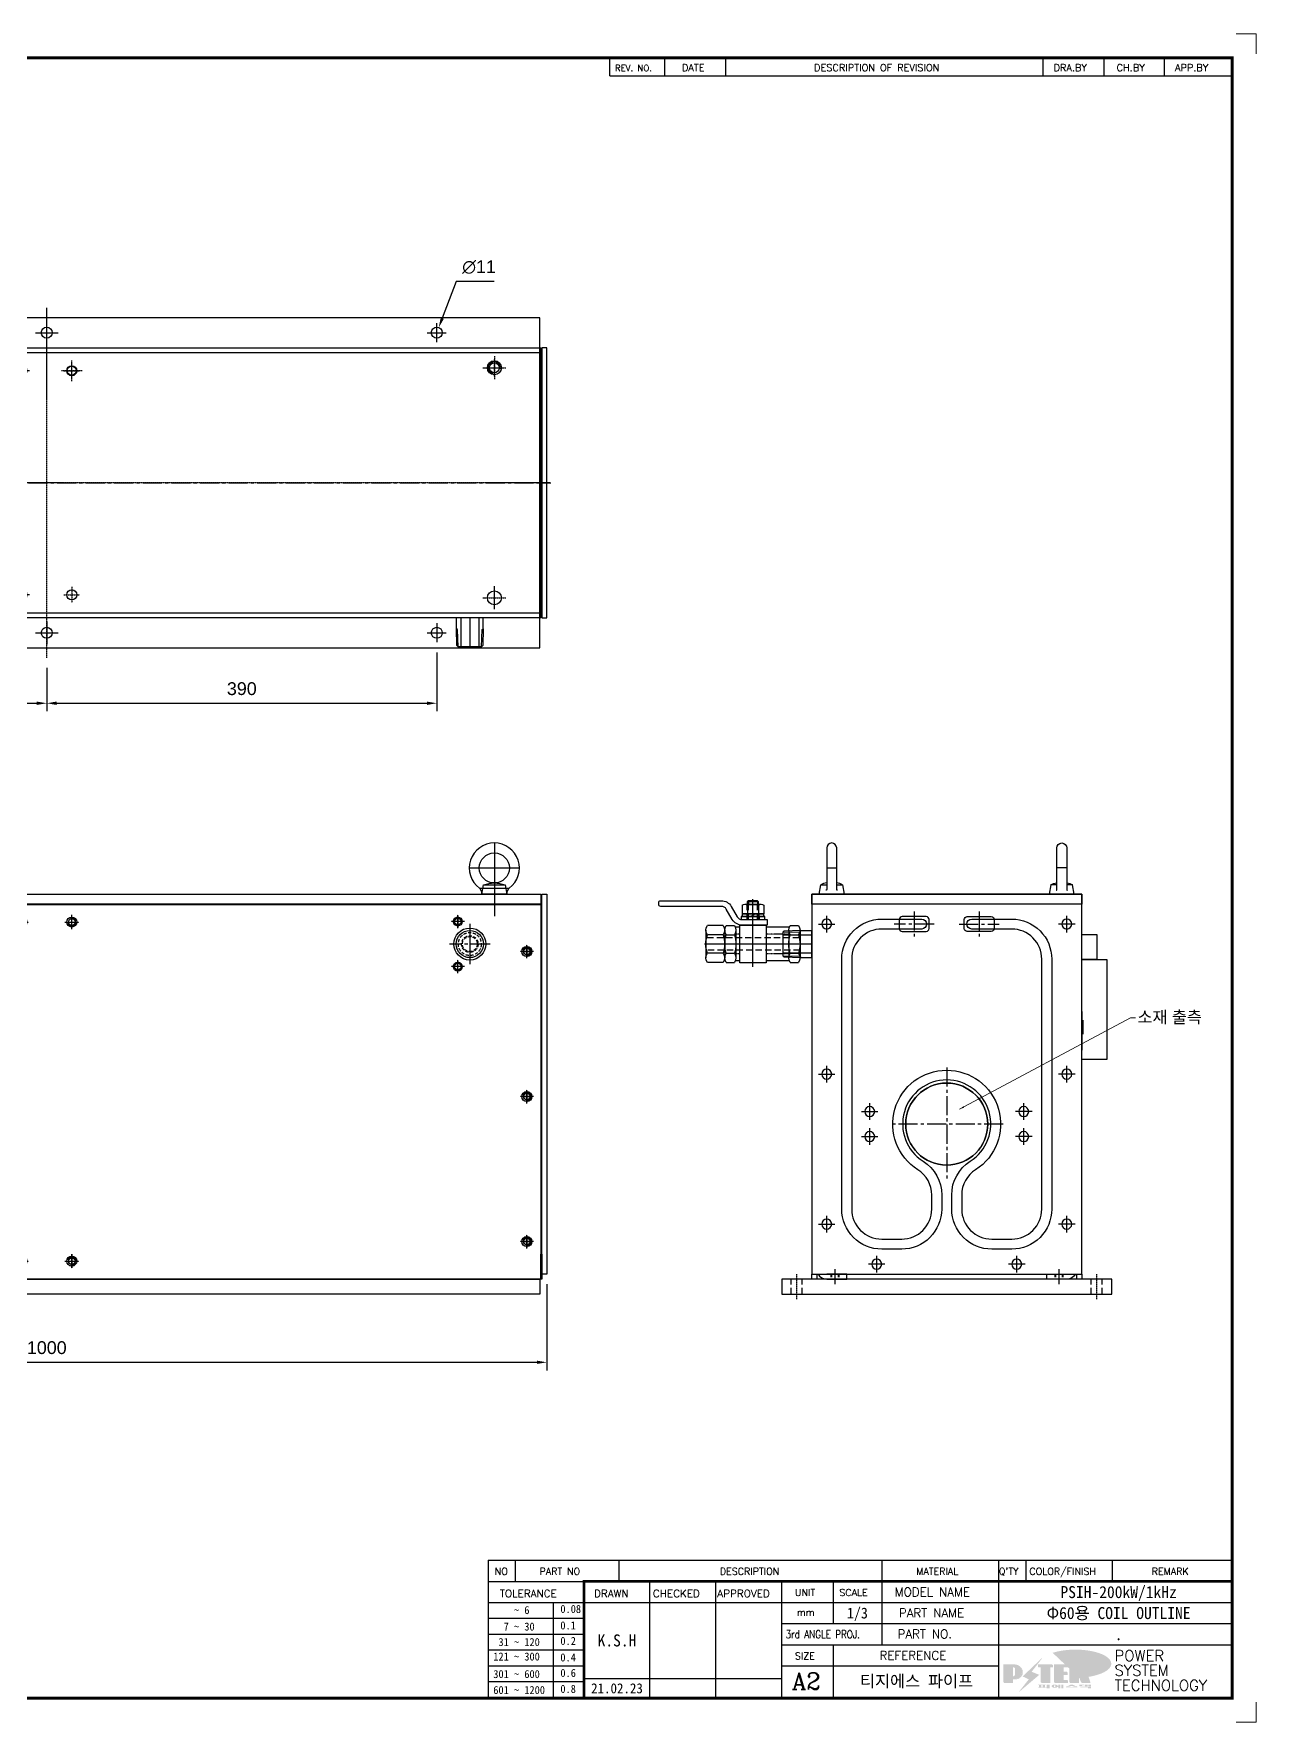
# Model space of a CAD drawing. Header units: inches. Extents: x 0 to 18221, y 0 to 6752.
# Drawn here: x 16999 to 18221, y 0 to 1688 of the extents above; entities that cross this region are included whole.
import ezdxf
from ezdxf.enums import TextEntityAlignment as Align

# ---------------------------------------------------------------- set-up
doc = ezdxf.new("R2010")
doc.units = ezdxf.units.IN
doc.header["$MEASUREMENT"] = 0
for name, pattern in [('CENTER', [2, 1.25, -0.25, 0.25, -0.25]), ('CENTER2', [28.575, 19.05, -3.175, 3.175, -3.175]), ('DASHED', [0.2067, 0.1654, -0.0413]), ('HIDDEN', [9.525, 6.35, -3.175]), ('HIDDEN2', [4.7625, 3.175, -1.5875]), ('PHANTOM', [63.5, 31.75, -6.35, 6.35, -6.35, 6.35, -6.35])]:
    doc.linetypes.add(name, pattern=pattern)
for name, color, linetype in [('BALL-VALVE-1', 1, 'CENTER'), ('BALL-VALVE-2', 2, 'HIDDEN'), ('BALL-VALVE-3', 3, 'DASHED'), ('BALL-VALVE-4', 4, 'PHANTOM'), ('BALL-VALVE-5', 7, 'Continuous'), ('BALL-VALVE-8', 8, 'Continuous'), ('CENTER', 1, 'CENTER'), ('FORMAT-1', 7, 'Continuous'), ('line', 3, 'Continuous'), ('THIN', 3, 'Continuous')]:
    doc.layers.add(name, color=color, linetype=linetype)
doc.layers.add('REMOTE_CONTROLBOX$0$기호(ISO)', color=5, linetype='Continuous', lineweight=5)
doc.styles.add('HAN', font='')
doc.styles.add('RC', font='ROMANC.SHX')
doc.styles.add('REMOTE_CONTROLBOX$0$치수 텍스트_PSTEK_POSCO', font='isocp.shx')
doc.styles.add('ROMANT', font='romant')
doc.styles.get("Standard").update_dxf_attribs({"font": 'arial.ttf'})
doc.styles.get('HAN').set_extended_font_data('GulimChe')
doc.dimstyles.new('PS-4', dxfattribs={"dimscale": 4, "dimtxt": 3.2, "dimasz": 2.5, "dimexe": 2, "dimexo": 2.5, "dimgap": 2, "dimtad": 1, "dimtoh": 1, "dimrnd": 0.05, "dimzin": 12, "dimdsep": 46, "dimtxsty": 'Standard', "dimcen": 0, "dimclrt": 2, "dimazin": 3, "dimtfac": 1, "dimtofl": 0, "dimtmove": 0, "dimatfit": 3, "dimfxl": 0.18, "dimtolj": 1, "dimtzin": 0, "dimarcsym": 0})
doc.dimstyles.new('REMOTE_CONTROLBOX$0$치수_PSTEK_POSCO$7', dxfattribs={"dimscale": 2, "dimtxt": 6, "dimasz": 2.5, "dimexe": 2, "dimexo": 2.5, "dimgap": 1, "dimtad": 1, "dimrnd": 1e-08, "dimdsep": 46, "dimtxsty": 'REMOTE_CONTROLBOX$0$치수 텍스트_PSTEK_POSCO', "dimcen": 0.09, "dimdle": 10, "dimclrd": 7, "dimclre": 7, "dimclrt": 2, "dimadec": 1, "dimazin": 2, "dimtfac": 1, "dimtmove": 0, "dimatfit": 3, "dimfxl": 1, "dimtolj": 1, "dimlwd": -1, "dimlwe": -1, "dimarcsym": 0})

# ---------------------------------------------------------------- blocks, each defined once
blk = doc.blocks.new('new LOGO')
at = {"layer": 'line'}
h = blk.add_hatch(color=1, dxfattribs=at)
h.paths.add_polyline_path([(41.5, 16.4), (54.3, 16.4, 1), (54.3, 82.9), (0, 82.9), (0, -0.1), (41.5, -0.1)])
h.paths.add_polyline_path([(41.5, 27.9), (41.5, 71.9), (43.6, 71.9, -0.414214), (54.6, 60.9), (54.6, 38.9, -0.414214), (43.6, 27.9)], flags=16)
h.paths.add_polyline_path([(214.7, 71.9), (227.5, 71.9), (227.5, 82.9), (159.7, 82.9), (159.7, 71.9), (172.5, 71.9), (172.5, -0.1), (214.7, -0.1)])
h.paths.add_polyline_path([(276, 37.4), (294.8, 37.4), (294.8, 49.1), (276, 49.1), (276, 71.9), (294.8, 71.9), (294.8, 82.9), (234.5, 82.9), (234.5, -0.1), (297, -0.1), (297, 10.9), (276, 10.9)])
h.paths.add_polyline_path([(347.2, 35.2), (359.7, -0.1), (400.5, -0.1), (379.6, 66.8), (399.7, 82.9), (380.6, 82.9), (347.2, 61.6), (347.2, 82.9), (305.5, 82.9), (305.5, -0.1), (347.2, -0.1)])
h = blk.add_hatch(color=250, dxfattribs=at)
h.paths.add_polyline_path([(44.5, 69.4), (46.6, 69.4, -0.129793), (52, 68, 0.221832), (43.6, 71.9), (41.5, 71.9), (41.5, 27.9), (43.6, 27.9, 0.02048), (44.5, 28)], flags=17)
h.paths.add_polyline_path([(44.5, 13.9), (57.3, 13.9, 0.72362), (77.1, 73.9, -0.679777), (54.3, 16.4), (41.5, 16.4), (41.5, -0.1), (3, -0.1), (3, -2.6), (44.5, -2.6)])
h.paths.add_polyline_path([(117.9, 14.2), (71.5, -44.4), (77.1, -39.6), (120.8, 15.6), (92, 28.9), (173.3, 106), (177.5, 111.4), (89.1, 27.6)])
h.paths.add_polyline_path([(162.7, 71.9), (162.7, 69.4), (172.5, 69.4), (172.5, 71.9)], flags=17)
h.paths.add_polyline_path([(217.7, 69.4), (230.5, 69.4), (230.5, 80.4), (227.5, 80.4), (227.5, 71.9), (214.7, 71.9), (214.7, -0.1), (175.5, -0.1), (175.5, -2.6), (217.7, -2.6)])
h.paths.add_polyline_path([(297.8, 46.6), (294.8, 46.6), (294.8, 37.4), (276, 37.4), (276, 10.9), (279, 10.9), (279, 34.9), (297.8, 34.9)])
h.paths.add_polyline_path([(300, 8.4), (297, 8.4), (297, -0.1), (237.5, -0.1), (237.5, -2.6), (300, -2.6)])
h.paths.add_polyline_path([(297.8, 80.4), (294.8, 80.4), (294.8, 71.9), (276, 71.9), (276, 49.1), (279, 49.1), (279, 69.4), (297.8, 69.4)])
h.paths.add_polyline_path([(350.2, 80.4), (347.2, 80.4), (347.2, 61.6), (350.2, 63.5)])
h.paths.add_polyline_path([(350.2, 26.7), (347.2, 35.2), (347.2, -0.1), (308.5, -0.1), (308.5, -2.6), (350.2, -2.6)])
h.paths.add_polyline_path([(402.7, 80.4), (396.5, 80.4), (379.6, 66.8), (400.5, -0.1), (361.8, -0.1), (362.7, -2.6), (403.5, -2.6), (382.6, 64.3)])
blk.add_hatch(color=5, dxfattribs=at).paths.add_polyline_path([(166.3, 35), (131, 49), (180.4, 112.7), (92, 28.9), (120.8, 15.6), (74.4, -43)])
h = blk.add_hatch(color=253, dxfattribs=at)
edge = h.paths.add_edge_path()
edge.add_ellipse((333.9, 86.4), major_axis=(-165.9, 0), ratio=0.39426, start_angle=111.51268, end_angle=334.46902)
edge.add_ellipse((314.1, 81.2), major_axis=(-153.7, 0), ratio=0.40699, start_angle=121.30662, end_angle=327.74369, ccw=False)
edge.add_line((394, 27.8), (394.7, 25.6))
h = blk.add_hatch(color=250, dxfattribs=at)
edge = h.paths.add_edge_path()
edge.add_ellipse((237.8, -17.6), major_axis=(-14.3, 0), ratio=0.526336, start_angle=192.2456, end_angle=269.07481)
edge.add_line((238.1, -10.1), (237.6, -10.1))
edge.add_ellipse((237.8, -17.6), major_axis=(-14.3, 0), ratio=0.526336, start_angle=270.92519, end_angle=449.07481)
edge.add_line((237.6, -25.1), (238.1, -25.1))
edge.add_ellipse((237.8, -17.6), major_axis=(-14.3, 0), ratio=0.526336, start_angle=450.92519, end_angle=527.7544)
edge.add_line((251.7, -19.2), (254.1, -19.2))
edge.add_line((254.1, -19.2), (254.1, -27.1))
edge.add_line((254.1, -27.1), (263.1, -27.1))
edge.add_line((263.1, -27.1), (263.1, -10.1))
edge.add_line((263.1, -10.1), (254.1, -10.1))
edge.add_line((254.1, -10.1), (254.1, -16))
edge.add_line((254.1, -16), (251.7, -16))
h.paths.add_polyline_path([(241, -16.4), (241, -18.7, -1), (234.4, -18.7), (234.4, -16.4, -1)], flags=16)
h.paths.add_polyline_path([(278.2, -10.1), (268.1, -10.1), (268.1, -27.1), (278.2, -27.1)])
h.paths.add_polyline_path([(310.3, -10.1), (310.3, -11.1, -0.157169), (289.3, -17.5), (294, -19.9, 0.128407), (316.3, -15.9, 0.128407), (338.6, -19.9), (343.3, -17.5, -0.157169), (322.2, -11.1), (322.2, -10.1)])
h.paths.add_polyline_path([(342.1, -25.1), (342.1, -22.3), (290.4, -22.3), (290.4, -25.1)])
h.paths.add_polyline_path([(352, -10.1), (352, -16.2, 0.414214), (354, -18.2), (378.7, -18.2), (378.7, -19.6), (390.2, -19.6), (390.2, -10.1), (378.7, -10.1), (378.7, -13.6), (374.7, -13.6), (374.7, -15.1), (378.7, -15.1), (378.7, -16.2), (364.7, -16.2), (364.7, -15.1), (371.2, -15.1), (371.2, -13.6), (364.7, -13.6), (364.7, -12.6), (374.7, -12.6), (374.7, -10.1)])
h.paths.add_polyline_path([(393.8, -10.1), (393.8, -19.6), (405, -19.6), (405, -10.1)])
h.paths.add_polyline_path([(405, -27.1), (405, -20.9), (356.8, -20.9), (356.8, -23), (391.8, -23), (391.8, -27.1)])
h.paths.add_polyline_path([(200.4, -10.1), (200.4, -22.3), (193.2, -22.3), (193.2, -12.6), (196.6, -12.6), (196.6, -10.1), (161, -10.1), (161, -12.6), (164.5, -12.6), (164.5, -22.3), (161, -22.3), (161, -25.1), (200.4, -25.1), (200.4, -27.1), (213.9, -27.1), (213.9, -10.1)])
h.paths.add_polyline_path([(182, -12.6), (175.6, -12.6), (175.6, -22.3), (182, -22.3)], flags=17)
blk = doc.blocks.new('format-2')
at = {"color": 3, "lineweight": 9}
for p, q in [((604, 422), (609, 422)), ((609, 417), (609, 422)), ((609, 5), (609, 0)), ((604, 0), (609, 0))]:
    blk.add_line(p, q, dxfattribs=at)
at = {"color": 180}
for p, q in [((447.47, 411.45), (447.47, 416)), ((461.21, 411.45), (461.21, 416)), ((476.44, 411.45), (476.44, 416)), ((555.72, 411.45), (555.72, 416)), ((570.95, 411.45), (570.95, 416)), ((586.11, 411.45), (586.11, 416)), ((447.47, 411.45), (603, 411.45)), ((417, 40.49), (603, 40.49)), ((417, 40.49), (417, 6)), ((423.79, 40.49), (423.79, 35.21)), ((449.74, 35.21), (449.74, 40.49)), ((515.4, 40.49), (515.4, 35.21)), ((544.61, 40.49), (544.61, 35.21)), ((551.43, 40.49), (551.43, 35.21)), ((572.98, 40.49), (572.98, 35.21)), ((417, 35.21), (440.98, 35.21)), ((457.46, 6), (457.46, 35.21)), ((473.95, 6), (473.95, 35.21)), ((490.44, 6), (490.44, 35.21)), ((503.22, 35.21), (503.22, 24.65)), ((515.4, 35.21), (515.4, 19.37)), ((544.61, 35.21), (544.61, 6)), ((417, 29.93), (440.98, 29.93)), ((433.39, 6.23), (433.39, 29.93)), ((440.98, 29.93), (603, 29.93)), ((417, 25.98), (440.98, 25.98)), ((417, 22.03), (440.98, 22.03)), ((490.44, 24.65), (603, 24.65)), ((417, 18.08), (440.98, 18.08)), ((490.44, 19.37), (603, 19.37)), ((503.22, 19.37), (503.22, 6)), ((417, 14.13), (440.98, 14.13)), ((490.44, 14.09), (544.61, 14.09)), ((417, 10.18), (440.98, 10.18)), ((440.98, 10.95), (490.44, 10.95))]:
    blk.add_line(p, q, dxfattribs=at)
at = {"color": 7, "const_width": 0.7}
blk.add_lwpolyline([(440.98, 6), (440.98, 35.21), (603, 35.21)], dxfattribs=at)
at = {"layer": 'FORMAT-1', "color": 7, "const_width": 0.7}
blk.add_lwpolyline([(18, 6), (18, 416), (603, 416), (603, 6)], close=True, dxfattribs=at)
at = {"xscale": 0.05400000000008731, "yscale": 0.05400000000008731, "zscale": 0.05400000000008731}
blk.add_blockref('new LOGO', (545.79, 9.96), dxfattribs=at)
at = {"color": 2}
for s, height, style, p in [('REV. NO.', 1.56, 'RC', (448.73, 412.65)), ('DATE', 1.788, 'RC', (465.45, 412.64)), ('DESCRIPTION OF REVISION', 1.7875, 'RC', (498.48, 412.64)), ('DRA.BY', 1.788, 'RC', (558.33, 412.64)), ('CH.BY', 1.788, 'RC', (574.09, 412.64)), ('APP.BY', 1.788, 'RC', (588.68, 412.64)), ('NO', 1.742, 'RC', (418.66, 36.83)), ('PART NO', 1.742, 'RC', (429.86, 36.83)), ('DESCRIPTION', 1.7424, 'RC', (474.93, 36.83)), ('MATERIAL', 1.742, 'RC', (524.02, 36.83)), ("Q'TY", 1.742, 'RC', (544.67, 36.83)), ('COLOR/FINISH', 1.7424, 'RC', (552.3, 36.83)), ('REMARK', 1.742, 'RC', (582.87, 36.83)), (' TOLERANCE', 1.9, 'RC', (418.61, 31.22)), ('DRAWN', 1.9, 'RC', (443.5, 31.22)), ('CHECKED', 1.9, 'RC', (458.21, 31.22)), ('APPROVED', 1.9, 'RC', (474.3, 31.22)), ('UNIT', 1.742, 'RC', (493.69, 31.55)), ('SCALE', 1.742, 'RC', (504.82, 31.55)), ('MODEL NAME', 2.178, 'RC', (518.62, 31.46)), ('    ~ 6', 2, 'HAN', (418.3, 27.03)), ('0.08', 2, 'HAN', (435.07, 27.31)), ('mm', 1.742, 'RC', (494.17, 26.56)), ('PART NAME', 2.178, 'RC', (519.67, 26.24)), ('  7 ~ 30', 2, 'HAN', (418.3, 22.91)), ('0.1', 2, 'HAN', (435.07, 23.2)), ('0.2', 2, 'HAN', (435.07, 19.32)), ('PART NO.', 2.178, 'RC', (519.34, 20.96)), ('121 ~ 300', 2, 'HAN', (418.3, 15.42)), (' 31 ~ 120', 2, 'HAN', (418.3, 19.04)), ('0.4', 2, 'HAN', (435.07, 15.2)), ('SIZE', 1.742, 'RC', (493.69, 15.72)), ('REFERENCE', 2.178, 'RC', (514.84, 15.61)), ('301 ~ 600', 2, 'HAN', (418.3, 11.04)), ('0.6', 2, 'HAN', (435.07, 11.32)), ('601 ~ 1200', 2, 'HAN', (418.3, 7.05)), ('0.8', 2, 'HAN', (435.07, 7.33))]:
    blk.add_text(s, height=height, dxfattribs=dict(at, style=style)).set_placement(p)
at = {"color": 2, "style": 'RC', "width": 0.8}
blk.add_text('3rd ANGLE PROJ.', height=2, dxfattribs=at).set_placement((491.37, 20.97))
at = {"style": 'ROMANT'}
for s, p in [('POWER', (573.59, 15.27)), ('SYSTEM', (573.59, 11.63)), ('TECHNOLOGY', (573.59, 7.87))]:
    blk.add_text(s, height=2.7, dxfattribs=at).set_placement(p)
at = {"color": 2, "lineweight": 30, "style": 'RC'}
blk.add_text('A2', height=4.182, dxfattribs=at).set_placement((492.93, 8.17))
at = {"style": 'HAN'}
for tag, height, p in [('MODEL-NAME', 3, (574.6, 32.53)), ('SCALE', 2.7, (509.31, 27.29)), ('PART-NAME', 3, (574.6, 27.29)), ('DRA-BY', 3, (449.22, 20.44)), ('CH-BY', 3, (465.71, 20.44)), ('APP-BY', 3, (482.2, 20.44)), ('PART-NO', 3, (574.6, 22.01)), ('DRA-DATE', 2.5, (449.22, 8.48)), ('CH-DATE', 2.5, (465.71, 8.48)), ('APP-DATE', 2.5, (482.2, 8.48)), ('관련업체명', 3, (524.09, 10.29))]:
    blk.add_attdef(tag, text='', height=height, dxfattribs=at).set_placement(p, align=Align.MIDDLE_CENTER)
blk = doc.blocks.new('A$C627F055A')
at = {"color": 1, "linetype": 'CENTER'}
for p, q in [((-941.5, 261.5), (-941.5, 238.5)), ((-519, 239.1), (-519, 254.9)), ((-469, 239.1), (-469, 254.9)), ((-46.5, 261.5), (-46.5, 238.5)), ((-930, 250), (-953, 250)), ((-511.1, 247), (-526.9, 247)), ((-476.9, 247), (-461.1, 247)), ((-58, 250), (-35, 250)), ((-930, 20), (-953, 20)), ((-941.5, 8.5), (-941.5, 31.5)), ((-511.1, 23), (-526.9, 23)), ((-519, 30.9), (-519, 15.1)), ((-476.9, 23), (-461.1, 23)), ((-469, 30.9), (-469, 15.1)), ((-58, 20), (-35, 20)), ((-46.5, 8.5), (-46.5, 31.5))]:
    blk.add_line(p, q, dxfattribs=at)
blk.add_lwpolyline([(0, 270), (0, 0), (-988, 0), (-988, 270)], close=True)
for centre, radius in [((-941.5, 250), 7), ((-46.5, 250), 7), ((-519, 247), 5), ((-469, 247), 5), ((-941.5, 20), 7), ((-519, 23), 5), ((-469, 23), 5), ((-46.5, 20), 7)]:
    blk.add_circle(centre, radius)
blk = doc.blocks.new('A$C79D64434')
at = {"color": 1, "linetype": 'CENTER2'}
for p, q in [((-423, 355.2), (-423, 314.8)), ((423, 355.2), (423, 314.8)), ((-443.2, 335), (-402.8, 335)), ((443.2, 335), (402.8, 335))]:
    blk.add_line(p, q, dxfattribs=at)
at = {"color": 1, "linetype": 'CENTER'}
for p, q in [((-417.8, 357.5), (-404.2, 357.5)), ((-411, 350.7), (-411, 364.3)), ((-31.8, 357), (-18.2, 357)), ((-25, 350.2), (-25, 363.8)), ((18.2, 357), (31.8, 357)), ((25, 350.2), (25, 363.8)), ((417.8, 357.5), (404.2, 357.5)), ((411, 350.7), (411, 364.3)), ((-486.8, 327.5), (-473.2, 327.5)), ((-480, 320.7), (-480, 334.3)), ((486.8, 327.5), (473.2, 327.5)), ((480, 320.7), (480, 334.3)), ((-417.8, 312.5), (-404.2, 312.5)), ((-411, 305.7), (-411, 319.3)), ((417.8, 312.5), (404.2, 312.5)), ((411, 305.7), (411, 319.3)), ((-480, 175.7), (-480, 189.3)), ((480, 175.7), (480, 189.3)), ((-486.8, 182.5), (-473.2, 182.5)), ((486.8, 182.5), (473.2, 182.5)), ((-486.8, 37.5), (-473.2, 37.5)), ((-480, 30.7), (-480, 44.3)), ((486.8, 37.5), (473.2, 37.5)), ((480, 30.7), (480, 44.3)), ((-31.8, 18), (-18.2, 18)), ((-25, 11.2), (-25, 24.8)), ((18.2, 18), (31.8, 18)), ((25, 11.2), (25, 24.8))]:
    blk.add_line(p, q, dxfattribs=at)
at = {"color": 6}
blk.add_lwpolyline([(-494, 374.5), (494, 374.5), (494, 0), (-494, 0)], close=True, dxfattribs=at)
for centre, radius in [((-411, 357.5), 4.5), ((-25, 357), 5), ((25, 357), 5), ((411, 357.5), 4.5), ((-423, 335), 16), ((423, 335), 16), ((-480, 327.5), 5), ((480, 327.5), 5), ((-411, 312.5), 4.5), ((411, 312.5), 4.5), ((-480, 182.5), 5), ((480, 182.5), 5), ((-480, 37.5), 5), ((480, 37.5), 5), ((-25, 18), 5), ((25, 18), 5)]:
    blk.add_circle(centre, radius, dxfattribs=at)
blk = doc.blocks.new('A$C406E7843')
at = {"layer": 'BALL-VALVE-1'}
for p, q in [((-55.7, 90.9), (-55.7, 158.8)), ((-104.4, 113.8), (-7.3, 113.8))]:
    blk.add_line(p, q, dxfattribs=at)
at = {"layer": 'BALL-VALVE-2'}
for p, q in [((-61.4, 153.6), (-61.4, 138.3)), ((-60.3, 138.3), (-60.3, 153.6)), ((-51.2, 138.3), (-51.2, 153.6)), ((-50.1, 138.3), (-50.1, 153.6)), ((-62, 141.3), (-62, 138.3)), ((-61.5, 144.1), (-61.5, 141.3)), ((-50, 144.1), (-50, 141.3)), ((-49.5, 141.3), (-49.5, 138.3)), ((-102.1, 120), (-9.4, 120)), ((-102.8, 107.7), (-8.7, 107.7))]:
    blk.add_line(p, q, dxfattribs=at)
at = {"layer": 'BALL-VALVE-3'}
for p, q in [((-91.5, 123.7), (-68.9, 123.7)), ((-42.6, 123.7), (-38.8, 123.7)), ((-91.5, 104), (-68.9, 104)), ((-42.6, 104), (-38.8, 104))]:
    blk.add_line(p, q, dxfattribs=at)
at = {"layer": 'BALL-VALVE-4'}
for p, q in [((-92.2, 130.8), (-68.9, 130.8)), ((-42.6, 130.8), (-38.1, 130.8)), ((-92.2, 96.9), (-68.9, 96.9)), ((-42.6, 96.9), (-38.1, 96.9))]:
    blk.add_line(p, q, dxfattribs=at)
at = {"layer": 'BALL-VALVE-5'}
for p, q in [((-66.6, 152.6), (-66.6, 144.1)), ((-47.6, 153.6), (-63.9, 153.6)), ((-61.4, 156), (-60.3, 157.1)), ((-61.4, 153.6), (-61.4, 156)), ((-61.4, 156), (-50.1, 156)), ((-61.2, 152.6), (-61.2, 144.1)), ((-60.3, 157.1), (-51.2, 157.1)), ((-51.2, 157.1), (-50.1, 156)), ((-50.3, 152.6), (-50.3, 144.1)), ((-50.1, 156), (-50.1, 153.6)), ((-44.9, 152.6), (-44.9, 144.1)), ((-67.5, 141.3), (-44, 141.3)), ((-67.5, 138.3), (-67.5, 141.3)), ((-44, 138.3), (-67.5, 138.3)), ((-66.6, 144.1), (-44.9, 144.1)), ((-66.6, 141.3), (-66.6, 144.1)), ((-44.9, 144.1), (-66.6, 144.1)), ((-44.9, 141.3), (-66.6, 141.3)), ((-57.6, 144.1), (-54.8, 141.3)), ((-56.7, 144.1), (-53.9, 141.3)), ((-44.9, 144.1), (-44.9, 141.3)), ((-44, 141.3), (-44, 138.3)), ((-102.8, 127.7), (-102.8, 100)), ((-93.1, 132.3), (-101.2, 132.3)), ((-93.1, 123.1), (-101.2, 123.1)), ((-91.5, 127.7), (-91.5, 100)), ((-38.8, 127.7), (-38.8, 100)), ((-29.1, 132.3), (-37.2, 132.3)), ((-29.1, 123.1), (-37.2, 123.1)), ((-27.5, 127.7), (-27.5, 100)), ((-27.5, 127.7), (-27.5, 100)), ((-25.9, 132.3), (-10.3, 132.3)), ((-25.9, 123.1), (-10.3, 123.1)), ((-8.7, 127.7), (-8.7, 100)), ((-93.1, 104.6), (-101.2, 104.6)), ((-29.1, 104.6), (-37.2, 104.6)), ((-25.9, 104.6), (-10.3, 104.6)), ((-93.1, 95.4), (-101.2, 95.4)), ((-29.1, 95.4), (-37.2, 95.4)), ((-25.9, 95.4), (-10.3, 95.4))]:
    blk.add_line(p, q, dxfattribs=at)
blk.add_lwpolyline([(38.4, 155.2, 0.414214), (36.5, 157.1), (-24.2, 157.1, 0.267949), (-34, 151.5), (-40, 141.1, -0.267949), (-44.9, 138.3), (-69.9, 138.3), (-69.9, 132.7), (-44.9, 132.7, 0.267949), (-35.1, 138.3), (-29.1, 148.7, -0.267949), (-24.2, 151.5), (36.5, 151.5, 0.414214), (38.4, 153.4)], format="xyb", close=True, dxfattribs=at)
blk.add_lwpolyline([(-42.6, 132.7), (-68.9, 132.7), (-68.9, 95), (-42.6, 95)], close=True, dxfattribs=at)
for centre, radius, start, end in [((-63.9, 149.3), 4.29, 50.7121, 129.2879), ((-55.5, 136.6), 16.9, 90.7393, 109.4855), ((-56, 136.6), 16.9, 70.5145, 89.2607), ((-47.6, 149.3), 4.29, 50.7121, 129.2879), ((-95.4, 127.7), 7.4, 141.4251, 218.5749), ((-75.6, 113.8), 27.2, 160.1638, 199.8362), ((-98.9, 127.7), 7.4, 321.4251, 38.5749), ((-118.7, 113.8), 27.2, 340.1638, 19.8362), ((-31.4, 127.7), 7.4, 141.4251, 218.5749), ((-11.6, 113.8), 27.2, 160.1638, 199.8362), ((-34.9, 127.7), 7.4, 321.4251, 38.5749), ((-54.7, 113.8), 27.2, 340.1638, 19.8362), ((-20.1, 127.7), 7.4, 141.4251, 218.5749), ((-0.3, 113.8), 27.2, 160.1638, 199.8362), ((-16.1, 127.7), 7.4, 321.4251, 38.5749), ((-35.9, 113.8), 27.2, 340.1638, 19.8362), ((-95.4, 100), 7.4, 141.4251, 218.5749), ((-98.9, 100), 7.4, 321.4251, 38.5749), ((-31.4, 100), 7.4, 141.4251, 218.5749), ((-34.9, 100), 7.4, 321.4251, 38.5749), ((-20.1, 100), 7.4, 141.4251, 218.5749), ((-16.1, 100), 7.4, 321.4251, 38.5749)]:
    blk.add_arc(centre, radius, start, end, dxfattribs=at)
at = {"layer": 'BALL-VALVE-8'}
for p, q in [((-60.3, 157.1), (-60.3, 153.6)), ((-51.2, 157.1), (-51.2, 153.6))]:
    blk.add_line(p, q, dxfattribs=at)
blk = doc.blocks.new('A$C60CA7C84')
for p, q in [((-27.8006, 12.96015), (-29, 11.76065)), ((-29, 11.76065), (-29, -11.76065)), ((0, 8.99995), (-29, 8.99995)), ((-11, 13.48515), (-27.8006, 12.96015)), ((-11.6833, 12.30185), (-11.6833, 13.46385)), ((-11, 13.48515), (0, 13.48515)), ((0, -13.48515), (0, 13.48515)), ((0, -9.00005), (-29, -9.00005)), ((-29, -11.76065), (-27.8006, -12.96015)), ((-27.8006, -12.96015), (-11, -13.48515)), ((-11.6833, -12.30185), (-11.6833, -13.46385)), ((-11, -13.48515), (0, -13.48515))]:
    blk.add_line(p, q)
at = {"layer": 'CENTER'}
blk.add_line((0, -0.00005), (-29, -0.00005), dxfattribs=at)
at = {"layer": 'THIN'}
for p, q in [((-29, 11.76065), (-11.6833, 12.30185)), ((-11.6833, 12.30185), (-11, 13.48515)), ((-29, -11.76065), (-11.6833, -12.30185)), ((-11.6833, -12.30185), (-11, -13.48515))]:
    blk.add_line(p, q, dxfattribs=at)
blk = doc.blocks.new('*D198')
at = {"color": 0, "lineweight": -2, "transparency": 16777216}
for p, q in [((16511.9, 438), (16511.9, 351.8)), ((17511.9, 438), (17511.9, 351.8)), ((16521.9, 359.8), (17501.9, 359.8))]:
    blk.add_line(p, q, dxfattribs=at)
at = {"color": 0, "transparency": 16777216}
for points in [[(16521.9, 361.5), (16521.9, 358.2), (16511.9, 359.8)], [(17501.9, 361.5), (17501.9, 358.2), (17511.9, 359.8)]]:
    blk.add_solid(points, dxfattribs=at)
at = {"layer": 'DEFPOINTS', "color": 0, "transparency": 16777216}
for p in [(16511.9, 448), (17511.9, 448), (17511.9, 359.8)]:
    blk.add_point(p, dxfattribs=at)
at = {"color": 2, "transparency": 16777216, "insert": (17011.9, 374.4), "char_height": 12.8, "attachment_point": 5}
blk.add_mtext('\\A1;1000', dxfattribs=at)
blk = doc.blocks.new('A$C5D320D52')
at = {"color": 1, "linetype": 'CENTER2'}
for p, q in [((-231.7, 506.7), (-231.7, 523.3)), ((-144.2, 527.5), (-144.2, 502.5)), ((-79.2, 527.5), (-79.2, 502.5)), ((8.3, 506.7), (8.3, 523.3)), ((-240, 515), (-223.4, 515)), ((-124.2, 515), (-164.2, 515)), ((-99.2, 515), (-59.2, 515)), ((16.6, 515), (0, 515)), ((-231.7, 356.7), (-231.7, 373.3)), ((-111.7, 371.6), (-111.7, 258.4)), ((8.3, 356.7), (8.3, 373.3)), ((-240, 365), (-223.4, 365)), ((16.6, 365), (0, 365)), ((-197, 327.5), (-180.4, 327.5)), ((-188.7, 319.2), (-188.7, 335.8)), ((-26.4, 327.5), (-43, 327.5)), ((-34.7, 319.2), (-34.7, 335.8)), ((-188.7, 294.2), (-188.7, 310.8)), ((-168.3, 315), (-55.1, 315)), ((-34.7, 294.2), (-34.7, 310.8)), ((-197, 302.5), (-180.4, 302.5)), ((-26.4, 302.5), (-43, 302.5)), ((-231.7, 206.7), (-231.7, 223.3)), ((-231.7, 206.7), (-231.7, 223.3)), ((8.3, 206.7), (8.3, 223.3)), ((8.3, 206.7), (8.3, 223.3)), ((-240, 215), (-223.4, 215)), ((-240, 215), (-223.4, 215)), ((16.6, 215), (0, 215)), ((16.6, 215), (0, 215)), ((-190, 175), (-173.4, 175)), ((-181.7, 166.7), (-181.7, 183.3)), ((-50, 175), (-33.4, 175)), ((-41.7, 166.7), (-41.7, 183.3))]:
    blk.add_line(p, q, dxfattribs=at)
at = {"color": 6}
blk.add_lwpolyline([(-246.7, 545), (23.3, 545), (23.3, 165), (-246.7, 165)], close=True, dxfattribs=at)
for points in [[(-132.2, 522.5), (-156.2, 522.5, 0.414214), (-159.2, 519.5), (-159.2, 510.5, 0.414214), (-156.2, 507.5), (-132.2, 507.5, 0.414214), (-129.2, 510.5), (-129.2, 519.5, 0.414214)], [(-91.2, 522.5), (-67.2, 522.5, -0.414214), (-64.2, 519.5), (-64.2, 510.5, -0.414214), (-67.2, 507.5), (-91.2, 507.5, -0.414214), (-94.2, 510.5), (-94.2, 519.5, -0.414214)]]:
    blk.add_lwpolyline(points, format="xyb", close=True, dxfattribs=at)
for centre, radius in [((-231.7, 515), 5), ((8.3, 515), 5), ((-231.7, 365), 5), ((-111.7, 315), 41), ((8.3, 365), 5), ((-188.7, 327.5), 5), ((-34.7, 327.5), 5), ((-188.7, 302.5), 5), ((-34.7, 302.5), 5), ((-231.7, 215), 5), ((-231.7, 215), 5), ((8.3, 215), 5), ((8.3, 215), 5), ((-181.7, 175), 5), ((-41.7, 175), 5)]:
    blk.add_circle(centre, radius, dxfattribs=at)
blk = doc.blocks.new('A$C0D236D81')
blk.add_lwpolyline([(-40.4, -91.6, 0.256792), (-59, -57.8, -3.442879), (-11.8, -57.8, 0.256792), (-30.4, -91.6), (-30.4, -105.7, 0.414214), (9.6, -145.7), (29.6, -145.7, 0.414214), (69.6, -105.7), (69.6, 144.3, 0.414214), (29.6, 184.3), (-10.4, 184.3, 1), (-10.4, 174.3), (29.6, 174.3, -0.414214), (59.6, 144.3), (59.6, -105.7, -0.414214), (29.6, -135.7), (9.6, -135.7, -0.414214), (-20.4, -105.7), (-20.4, -91.6, -0.256792), (-6.5, -66.3, 3.442879), (-64.3, -66.3, -0.256792), (-50.4, -91.6), (-50.4, -105.7, -0.414214), (-80.4, -135.7), (-100.4, -135.7, -0.414214), (-130.4, -105.7), (-130.4, 144.3, -0.414214), (-100.4, 174.3), (-60.4, 174.3, 1), (-60.4, 184.3), (-100.4, 184.3, 0.414214), (-140.4, 144.3), (-140.4, -105.7, 0.414214), (-100.4, -145.7), (-80.4, -145.7, 0.414214), (-40.4, -105.7)], format="xyb", close=True)
blk.add_blockref('A$C5D320D52', (76.3, -335.7))
blk = doc.blocks.new('*D208')
at = {"color": 0, "lineweight": -2, "transparency": 16777216}
for p, q in [((16621.9, 1069.6), (16621.9, 1010.7)), ((17011.9, 1054.1), (17011.9, 1010.7)), ((16631.9, 1018.7), (17001.9, 1018.7))]:
    blk.add_line(p, q, dxfattribs=at)
at = {"color": 0, "transparency": 16777216}
for points in [[(16631.9, 1020.4), (16631.9, 1017), (16621.9, 1018.7)], [(17001.9, 1020.4), (17001.9, 1017), (17011.9, 1018.7)]]:
    blk.add_solid(points, dxfattribs=at)
at = {"layer": 'DEFPOINTS', "color": 0, "transparency": 16777216}
for p in [(16621.9, 1079.6), (17011.9, 1064.1), (17011.9, 1018.7)]:
    blk.add_point(p, dxfattribs=at)
at = {"color": 2, "transparency": 16777216, "insert": (16816.9, 1033.2), "char_height": 12.8, "attachment_point": 5}
blk.add_mtext('\\A1;390', dxfattribs=at)
blk = doc.blocks.new('*D209')
at = {"color": 0, "lineweight": -2, "transparency": 16777216}
for p, q in [((17401.9, 1069.6), (17401.9, 1010.7)), ((17011.9, 1054.1), (17011.9, 1010.7)), ((17021.9, 1018.7), (17391.9, 1018.7))]:
    blk.add_line(p, q, dxfattribs=at)
at = {"color": 0, "transparency": 16777216}
for points in [[(17021.9, 1020.4), (17021.9, 1017), (17011.9, 1018.7)], [(17391.9, 1020.4), (17391.9, 1017), (17401.9, 1018.7)]]:
    blk.add_solid(points, dxfattribs=at)
at = {"layer": 'DEFPOINTS', "color": 0, "transparency": 16777216}
for p in [(17011.9, 1064.1), (17401.9, 1079.6), (17401.9, 1018.7)]:
    blk.add_point(p, dxfattribs=at)
at = {"color": 2, "transparency": 16777216, "insert": (17206.9, 1033.2), "char_height": 12.8, "attachment_point": 5}
blk.add_mtext('\\A1;390', dxfattribs=at)
blk = doc.blocks.new('*D211')
at = {"color": 0, "lineweight": -2, "transparency": 16777216}
for p, q in [((17421.1, 1440.2), (17407.3, 1403.6)), ((17459.1, 1440.2), (17421.1, 1440.2))]:
    blk.add_line(p, q, dxfattribs=at)
at = {"color": 0, "transparency": 16777216}
blk.add_solid([(17405.8, 1404.2), (17408.9, 1403), (17403.8, 1394.3)], dxfattribs=at)
at = {"layer": 'DEFPOINTS', "color": 0, "transparency": 16777216}
for p in [(17403.8, 1394.3), (17399.9, 1384)]:
    blk.add_point(p, dxfattribs=at)
at = {"color": 2, "transparency": 16777216, "insert": (17444.1, 1454.7), "char_height": 12.8, "attachment_point": 5}
blk.add_mtext('\\A1;∅11', dxfattribs=at)

msp = doc.modelspace()

# ---------------------------------------------------------------- linework, layer by layer
at = {"color": 1, "linetype": 'CENTER'}
for p, q in [((17011.8818, 1064.119), (17011.8818, 1414.119)), ((17000.5489, 1389.119), (17023.2147, 1389.119)), ((17011.8818, 1377.7861), (17011.8818, 1400.4518)), ((17392.381, 1389.119), (17411.3826, 1389.119)), ((17401.8818, 1379.6181), (17401.8818, 1398.6198)), ((17047.2595, 1351.119), (17026.5041, 1351.119)), ((17036.8818, 1340.7413), (17036.8818, 1361.4966)), ((17514.8818, 1239.119), (16508.8818, 1239.119)), ((17011.8818, 1100.4518), (17011.8818, 1077.7861)), ((17401.8818, 1098.6198), (17401.8818, 1079.6181)), ((17000.5489, 1089.119), (17023.2147, 1089.119)), ((17392.381, 1089.119), (17411.3826, 1089.119)), ((17761.6718, 423.0027), (17761.6718, 448.0027)), ((18061.6718, 423.0027), (18061.6718, 448.0027))]:
    msp.add_line(p, q, dxfattribs=at)
at = {"color": 1, "linetype": 'CENTER2'}
msp.add_line((16507.8818, 1239.119), (17515.8818, 1239.119), dxfattribs=at)
for p, q in [((17421.3967, 1093.119), (17421.3967, 1104.119)), ((17425.8818, 1104.119), (17425.8818, 1075.119)), ((17443.8818, 1104.119), (17443.8818, 1075.119)), ((17448.367, 1093.119), (17448.367, 1104.119)), ((17421.9217, 1076.3184), (17421.3967, 1093.119)), ((17422.58, 1092.4357), (17421.418, 1092.4357)), ((17447.1837, 1092.4357), (17448.3457, 1092.4357)), ((17448.367, 1093.119), (17447.842, 1076.3184)), ((17423.1212, 1075.119), (17421.9217, 1076.3184)), ((17446.6425, 1075.119), (17423.1212, 1075.119)), ((17447.842, 1076.3184), (17446.6425, 1075.119)), ((17448.4718, 837.0027), (17470.2918, 837.0027)), ((17776.6718, 443.0027), (17776.6718, 448.0027)), ((17781.6718, 443.0027), (17776.6718, 443.0027)), ((17781.6718, 448.0027), (17781.6718, 443.0027)), ((18041.6718, 443.0027), (18041.6718, 448.0027)), ((18046.6718, 443.0027), (18041.6718, 443.0027)), ((18046.6718, 448.0027), (18046.6718, 443.0027))]:
    msp.add_line(p, q)
at = {"color": 1}
msp.add_line((18047.6718, 702.0027), (18047.6718, 688.0027), dxfattribs=at)
at = {"color": 2, "linetype": 'HIDDEN'}
for p, q in [((17756.1718, 428.0027), (17756.1718, 443.0027)), ((17767.1718, 428.0027), (17767.1718, 443.0027)), ((18056.1718, 428.0027), (18056.1718, 443.0027)), ((18067.1718, 428.0027), (18067.1718, 443.0027))]:
    msp.add_line(p, q, dxfattribs=at)
at = {"color": 2, "linetype": 'HIDDEN2'}
for p, q in [((17795.6718, 448.0027), (17795.6718, 443.0027)), ((17796.3484, 448.0027), (17796.3484, 443.0027)), ((17802.9953, 448.0027), (17802.9953, 443.0027)), ((17803.6718, 448.0027), (17803.6718, 443.0027)), ((18019.6718, 448.0027), (18019.6718, 443.0027)), ((18020.3484, 448.0027), (18020.3484, 443.0027)), ((18026.9953, 448.0027), (18026.9953, 443.0027)), ((18027.6718, 448.0027), (18027.6718, 443.0027))]:
    msp.add_line(p, q, dxfattribs=at)
at = {"color": 4}
msp.add_lwpolyline([(16518.8818, 1074.119), (17504.8818, 1074.119), (17504.8818, 1404.119), (16518.8818, 1404.119)], close=True, dxfattribs=at)
at = {"color": 6}
for points in [[(16517.8818, 1374.119), (17505.8818, 1374.119), (17505.8818, 1369.119), (16517.8818, 1369.119), (16517.8818, 1374.119)], [(17511.8818, 1104.119), (17511.8818, 1374.119), (17506.8818, 1374.119), (17506.8818, 1104.119), (17511.8818, 1104.119)], [(16517.8818, 1109.119), (17505.8818, 1109.119), (17505.8818, 1104.119), (16517.8818, 1104.119), (16517.8818, 1109.119)], [(17506.8818, 448.0027), (17506.8818, 828.0027), (17511.8818, 828.0027), (17511.8818, 448.0027), (17506.8818, 448.0027)]]:
    msp.add_lwpolyline(points, dxfattribs=at)
for points in [[(17802.3718, 831.8027, -0.5), (17801.6718, 832.5027), (17801.6718, 874.0027, 1), (17791.6718, 874.0027), (17791.6718, 832.5027, -0.5), (17790.9718, 831.8027)], [(18020.9718, 831.8027, 0.5), (18021.6718, 832.5027), (18021.6718, 874.0027, -1), (18031.6718, 874.0027), (18031.6718, 832.5027, 0.5), (18032.3718, 831.8027)], [(17446.8818, 828.0027, 0.237130871), (17444.4625, 833.9425), (17474.3012, 833.9425, 0.237130871), (17471.8818, 828.0027)], [(17791.6718, 839.0027, 0.183318057), (17785.7618, 837.0027)], [(17807.5818, 837.0027, 0.183318057), (17801.6718, 839.0027)], [(18015.7618, 837.0027, -0.183318057), (18021.6718, 839.0027)], [(18031.6718, 839.0027, -0.183318057), (18037.5818, 837.0027)], [(17783.0116, 448.0027, 0.267949192), (17791.6718, 443.0027), (17811.6718, 443.0027), (17811.6718, 448.0027), (17791.6718, 448.0027)], [(18040.3321, 448.0027, -0.267949192), (18031.6718, 443.0027), (18011.6718, 443.0027), (18011.6718, 448.0027), (18031.6718, 448.0027)]]:
    msp.add_lwpolyline(points, format="xyb")
for points in [[(16517.8818, 828.0027), (17505.8818, 828.0027), (17505.8818, 818.0027), (16517.8818, 818.0027), (16517.8818, 828.0027)], [(18046.6718, 818.0027), (17776.6718, 818.0027), (17776.6718, 828.0027), (18046.6718, 828.0027), (18046.6718, 818.0027)], [(17801.6718, 837.0027), (17807.5818, 837.0027), (17809.1718, 828.0027), (17784.1718, 828.0027), (17785.7618, 837.0027), (17791.6718, 837.0027)], [(18021.6718, 837.0027), (18015.7618, 837.0027), (18014.1718, 828.0027), (18039.1718, 828.0027), (18037.5818, 837.0027), (18031.6718, 837.0027)]]:
    msp.add_lwpolyline(points)
msp.add_lwpolyline([(17448.4718, 837.0027, -0.183318057), (17470.2918, 837.0027), (17471.8818, 828.0027), (17446.8818, 828.0027)], format="xyb", close=True)
at = {"color": 2}
for points in [[(18046.6718, 787.5027), (18061.6718, 787.5027), (18061.6718, 762.5027), (18046.6718, 762.5027)], [(17506.8818, 443.0027), (17505.8818, 443.0027), (17505.8818, 468.0027), (17506.8818, 468.0027)]]:
    msp.add_lwpolyline(points, close=True, dxfattribs=at)
at = {"color": 1}
msp.add_lwpolyline([(18046.6718, 762.5027), (18071.6718, 762.5027), (18071.6718, 662.5027), (18046.6718, 662.5027)], close=True, dxfattribs=at)
msp.add_lwpolyline([(18046.6718, 710.3881), (18046.6718, 710.3881), (18046.6718, 672.0389), (18046.6718, 672.0389)], close=True)
at = {"color": 4}
for points in [[(16518.8818, 443.0027), (17504.8818, 443.0027), (17504.8818, 428.0027), (16518.8818, 428.0027), (16518.8818, 443.0027)], [(18076.6718, 443.0027), (17746.6718, 443.0027), (17746.6718, 428.0027), (18076.6718, 428.0027), (18076.6718, 443.0027)]]:
    msp.add_lwpolyline(points, dxfattribs=at)
for centre, radius in [((17011.8818, 1389.119), 5.5), ((17401.8818, 1389.119), 5.5), ((17036.8818, 1351.119), 4.5), ((17011.8818, 1089.119), 5.5), ((17401.8818, 1089.119), 5.5)]:
    msp.add_circle(centre, radius, dxfattribs=at)
for centre, radius in [((17459.3818, 1354.119), 5.0528), ((17459.3818, 854.0027), 15), ((17036.8818, 800.0027), 3.3234), ((17422.8818, 800.5027), 3.3234), ((17434.8818, 778.0027), 13.6), ((17491.8818, 770.5027), 3.3234), ((17422.8818, 755.5027), 3.3234), ((17491.8818, 625.5027), 3.3234), ((17491.8818, 480.5027), 3.3234), ((17036.8818, 461.0027), 3.3234)]:
    msp.add_circle(centre, radius)
at = {"color": 2, "linetype": 'HIDDEN2'}
for radius in [11.5, 8.331, 7.475]:
    msp.add_circle((17434.8818, 778.0027), radius, dxfattribs=at)
at = {"color": 6}
msp.add_circle((17911.6718, 598.0027), 41, dxfattribs=at)
msp.add_arc((17459.3818, 854.0027), 25, 306.6392139, 233.3607861)
at = {"layer": 'CENTER'}
for p, q in [((17451.0085, 1354.119), (17467.7552, 1354.119)), ((17459.3818, 1345.7456), (17459.3818, 1362.4923)), ((17434.8818, 1104.119), (17434.8818, 1075.119)), ((17459.3818, 879.0027), (17459.3818, 806.0027)), ((17434.3818, 854.0027), (17484.3818, 854.0027)), ((17791.6718, 854.0027), (17801.6718, 854.0027)), ((18031.6718, 854.0027), (18021.6718, 854.0027)), ((17029.8569, 800.0027), (17043.9067, 800.0027)), ((17036.8818, 792.9779), (17036.8818, 807.0276)), ((17428.7053, 800.5027), (17417.0584, 800.5027)), ((17422.8818, 806.3262), (17422.8818, 794.6793)), ((17434.8818, 791.6027), (17434.8818, 764.4027)), ((17422.8818, 749.6793), (17422.8818, 761.3262)), ((17486.1117, 770.5027), (17497.652, 770.5027)), ((17491.8818, 776.2729), (17491.8818, 764.7326)), ((17428.7053, 755.5027), (17417.0584, 755.5027)), ((17486.1117, 625.5027), (17497.652, 625.5027)), ((17491.8818, 631.2729), (17491.8818, 619.7326)), ((17486.1117, 480.5027), (17497.652, 480.5027)), ((17491.8818, 486.2729), (17491.8818, 474.7326)), ((17029.8569, 461.0027), (17043.9067, 461.0027)), ((17036.8818, 468.0276), (17036.8818, 453.9779)), ((17799.6718, 453.0027), (17799.6718, 438.0027)), ((18023.6718, 453.0027), (18023.6718, 438.0027))]:
    msp.add_line(p, q, dxfattribs=at)
at = {"layer": 'THIN'}
for p, q in [((17422.58, 1092.4357), (17421.3967, 1093.119)), ((17423.1212, 1075.119), (17422.58, 1092.4357)), ((17446.6425, 1075.119), (17447.1837, 1092.4357)), ((17447.1837, 1092.4357), (17448.367, 1093.119))]:
    msp.add_line(p, q, dxfattribs=at)
for centre, radius, start, end in [((17459.3818, 1354.119), 6, 345, 255), ((17036.8818, 800.0027), 4, 195, 105), ((17422.8818, 800.5027), 4, 15, 285), ((17491.8818, 770.5027), 4, 255, 165), ((17422.8818, 755.5027), 4, 75, 345), ((17491.8818, 625.5027), 4, 255, 165), ((17491.8818, 480.5027), 4, 255, 165), ((17036.8818, 461.0027), 4, 255, 165)]:
    msp.add_arc(centre, radius, start, end, dxfattribs=at)

# ---------------------------------------------------------------- block references
at = {"xscale": 3.999999999998181, "yscale": 3.999999999998181, "zscale": 3.999999999998181}
msp.add_blockref('format-2', (15785.1298, 0, 0.0102), dxfattribs=at).add_auto_attribs({'관련업체명': '티지에스 파이프', 'SCALE': '1/3', 'PART-NO': '.', 'PART-NAME': 'Φ60용 COIL OUTLINE', 'MODEL-NAME': 'PSIH-200kW/1kHz', 'DRA-BY': 'K.S.H', 'DRA-DATE': '21.02.23'})
for name, p in [('A$C627F055A', (17505.8818, 1104.119)), ('A$C79D64434', (17011.8818, 443.0027)), ('A$C60CA7C84', (17776.6718, 778.0028))]:
    msp.add_blockref(name, p)
at = {"xscale": -1}
for name, p in [('A$C0D236D81', (17876.2631, 618.672)), ('A$C406E7843', (17662.187, 664.1663))]:
    msp.add_blockref(name, p, dxfattribs=at)

# ---------------------------------------------------------------- texts
at = {"layer": 'REMOTE_CONTROLBOX$0$기호(ISO)', "color": 2, "insert": (18102.299, 704.3166), "char_height": 12, "width": 125.420742, "attachment_point": 4, "style": 'REMOTE_CONTROLBOX$0$치수 텍스트_PSTEK_POSCO'}
msp.add_mtext('{\\fGulim|b0|i0|c129|p50;소재 출측}', dxfattribs=at)

# ---------------------------------------------------------------- dimensions: what is measured, and where the dimension line sits
dim = msp.add_diameter_dim_2p(p1=(17399.9451, 1383.9712), p2=(17403.8186, 1394.2667), dimstyle='PS-4')
dim.commit()
dim.dimension.update_dxf_attribs({"geometry": '*D211', "text_midpoint": (17444.1274, 1440.2482), "dimtype": 163})
for base, p1, p2, picture, middle in [((17011.8818, 1018.7017), (16621.8818, 1079.6181), (17011.8818, 1064.119), '*D208', (16816.8818, 1033.2414)), ((17401.8818, 1018.7017), (17011.8818, 1064.119), (17401.8818, 1079.6181), '*D209', (17206.8818, 1033.2414))]:
    dim = msp.add_linear_dim(base=base, p1=p1, p2=p2, dimstyle='PS-4', override={"dimtmove": 1})
    dim.commit()
    dim.dimension.update_dxf_attribs({"geometry": picture, "text_midpoint": middle})
dim = msp.add_linear_dim(base=(17511.8818, 359.8468), p1=(16511.8818, 448.0027), p2=(17511.8818, 448.0027), dimstyle='PS-4')
dim.commit()
dim.dimension.update_dxf_attribs({"geometry": '*D198', "text_midpoint": (17011.8818, 374.3821)})

# ---------------------------------------------------------------- leaders
at = {"layer": 'REMOTE_CONTROLBOX$0$기호(ISO)', "color": 7, "annotation_type": 0, "has_hookline": 1, "hookline_direction": 0, "text_width": 67.9095}
msp.add_leader([(17924.3333, 612.7593), (18095.299, 704.3166), (18100.299, 704.3166)], dimstyle='REMOTE_CONTROLBOX$0$치수_PSTEK_POSCO$7', override={"dimtad": 0}, dxfattribs=at)

doc.saveas('drawing.dxf')
